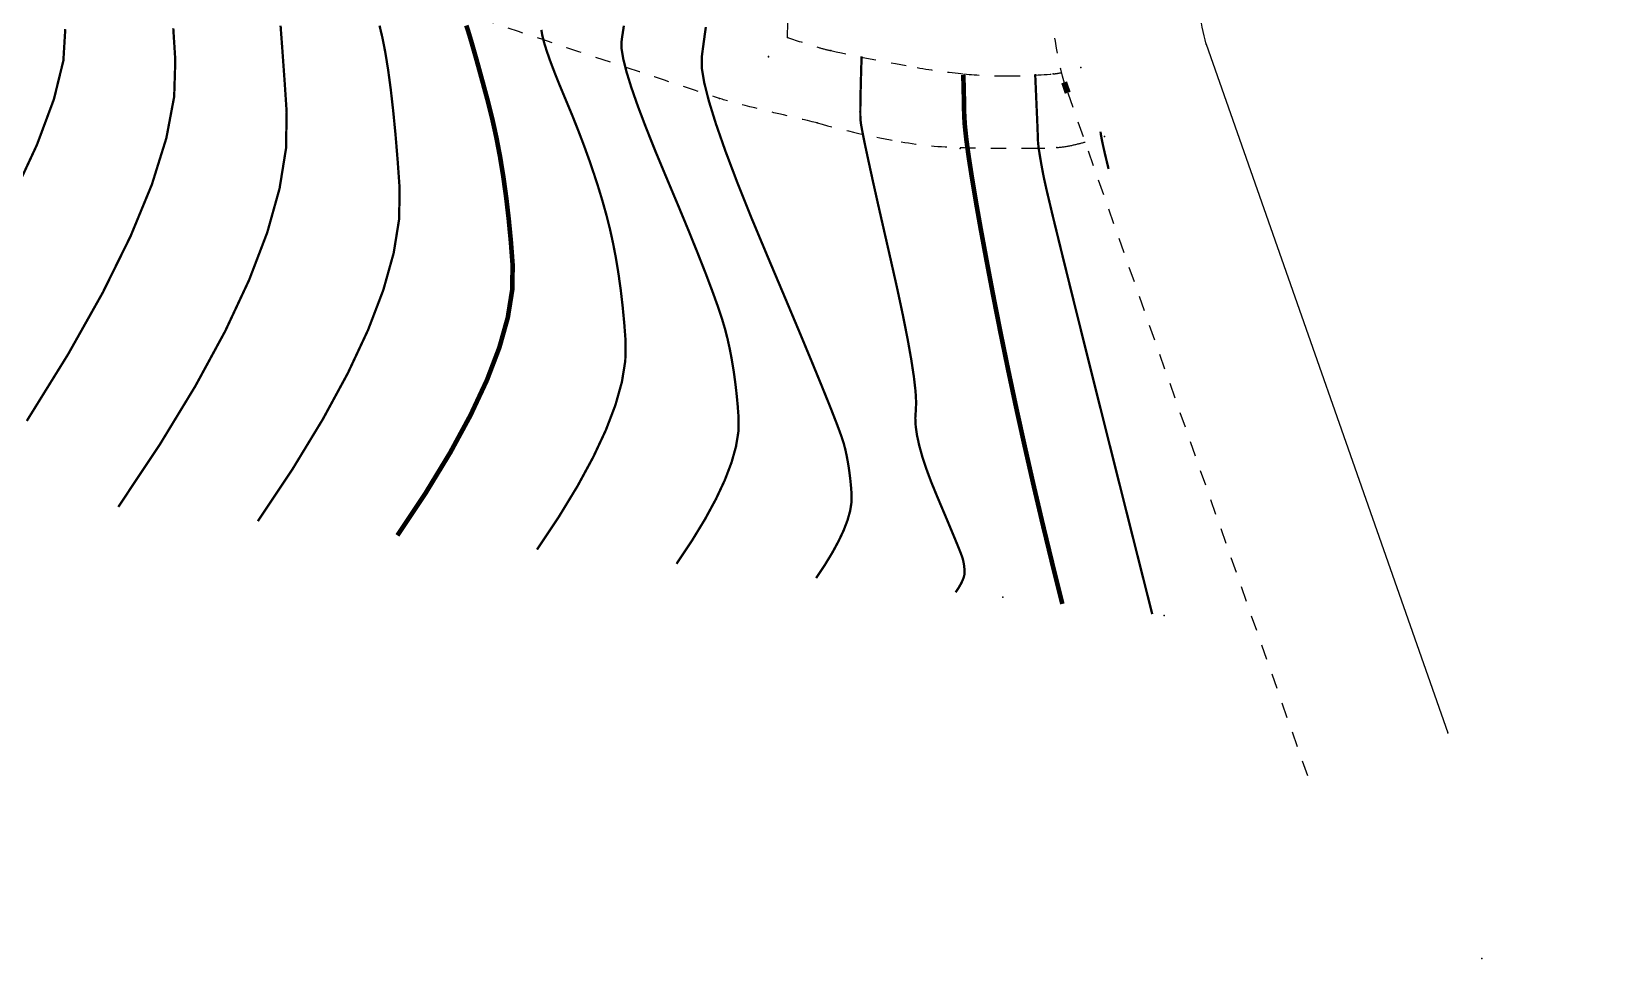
# Model space of a CAD drawing. Extents: x 940 to 1495, y 832 to 1212.
# Drawn here: x 1286.1 to 1337.3, y 835 to 865.1 of the extents above; entities that cross this region are included whole.
import ezdxf

# ---------------------------------------------------------------- set-up
doc = ezdxf.new("R2010")
doc.units = 0
doc.header["$LTSCALE"] = 0.5
doc.header["$PDSIZE"] = 0.2
doc.linetypes.add('X6', pattern=[2, 1, -1])
for name, color, linetype in [('DGX', 2, 'CONTINUOUS'), ('DLSS', 4, 'CONTINUOUS'), ('SXSS', 5, 'CONTINUOUS'), ('ZDH', 1, 'CONTINUOUS')]:
    doc.layers.add(name, color=color, linetype=linetype)

msp = doc.modelspace()

# ---------------------------------------------------------------- linework, layer by layer
at = {"layer": 'DGX', "linetype": 'Continuous', "const_width": 0.075, "flags": 128}
for points in [[(1285.429, 859.736), (1286.225, 861.446), (1286.776, 862.926), (1287.083, 864.178), (1287.145, 865.201)], [(1285.429, 859.736), (1286.225, 861.446), (1286.776, 862.926), (1287.083, 864.178), (1287.145, 865.201)], [(1285.429, 859.736), (1286.225, 861.446), (1286.776, 862.926), (1287.083, 864.178), (1287.145, 865.201)], [(1285.429, 859.736), (1286.225, 861.446), (1286.776, 862.926), (1287.083, 864.178), (1287.145, 865.201)], [(1285.429, 859.736), (1286.225, 861.446), (1286.776, 862.926), (1287.083, 864.178), (1287.145, 865.201)], [(1285.429, 859.736), (1286.225, 861.446), (1286.776, 862.926), (1287.083, 864.178), (1287.145, 865.201)], [(1285.894, 852.476), (1287.236, 854.641), (1288.361, 856.642), (1289.267, 858.479), (1289.957, 860.152), (1290.428, 861.662), (1290.682, 863.007), (1290.719, 864.189), (1290.653, 865.225)], [(1285.894, 852.476), (1287.236, 854.641), (1288.361, 856.642), (1289.267, 858.479), (1289.957, 860.152), (1290.428, 861.662), (1290.682, 863.007), (1290.719, 864.189), (1290.653, 865.225)], [(1285.894, 852.476), (1287.236, 854.641), (1288.361, 856.642), (1289.267, 858.479), (1289.957, 860.152), (1290.428, 861.662), (1290.682, 863.007), (1290.719, 864.189), (1290.653, 865.225)], [(1285.894, 852.476), (1287.236, 854.641), (1288.361, 856.642), (1289.267, 858.479), (1289.957, 860.152), (1290.428, 861.662), (1290.682, 863.007), (1290.719, 864.189), (1290.653, 865.225)], [(1285.894, 852.476), (1287.236, 854.641), (1288.361, 856.642), (1289.267, 858.479), (1289.957, 860.152), (1290.428, 861.662), (1290.682, 863.007), (1290.719, 864.189), (1290.653, 865.225)], [(1285.894, 852.476), (1287.236, 854.641), (1288.361, 856.642), (1289.267, 858.479), (1289.957, 860.152), (1290.428, 861.662), (1290.682, 863.007), (1290.719, 864.189), (1290.653, 865.225)], [(1288.868, 849.685), (1290.214, 851.707), (1291.371, 853.61), (1292.339, 855.392), (1293.117, 857.055), (1293.706, 858.598), (1294.105, 860.022), (1294.315, 861.325), (1294.336, 862.509), (1294.265, 863.57), (1294.198, 864.506), (1294.138, 865.315)], [(1288.868, 849.685), (1290.214, 851.707), (1291.371, 853.61), (1292.339, 855.392), (1293.117, 857.055), (1293.706, 858.598), (1294.105, 860.022), (1294.315, 861.325), (1294.336, 862.509), (1294.265, 863.57), (1294.198, 864.506), (1294.138, 865.315)], [(1288.868, 849.685), (1290.214, 851.707), (1291.371, 853.61), (1292.339, 855.392), (1293.117, 857.055), (1293.706, 858.598), (1294.105, 860.022), (1294.315, 861.325), (1294.336, 862.509), (1294.265, 863.57), (1294.198, 864.506), (1294.138, 865.315)], [(1288.868, 849.685), (1290.214, 851.707), (1291.371, 853.61), (1292.339, 855.392), (1293.117, 857.055), (1293.706, 858.598), (1294.105, 860.022), (1294.315, 861.325), (1294.336, 862.509), (1294.265, 863.57), (1294.198, 864.506), (1294.138, 865.315)], [(1288.868, 849.685), (1290.214, 851.707), (1291.371, 853.61), (1292.339, 855.392), (1293.117, 857.055), (1293.706, 858.598), (1294.105, 860.022), (1294.315, 861.325), (1294.336, 862.509), (1294.265, 863.57), (1294.198, 864.506), (1294.138, 865.315)], [(1288.868, 849.685), (1290.214, 851.707), (1291.371, 853.61), (1292.339, 855.392), (1293.117, 857.055), (1293.706, 858.598), (1294.105, 860.022), (1294.315, 861.325), (1294.336, 862.509), (1294.265, 863.57), (1294.198, 864.506), (1294.138, 865.315)], [(1293.401, 849.222), (1294.535, 850.925), (1295.509, 852.528), (1296.324, 854.029), (1296.98, 855.43), (1297.476, 856.729), (1297.812, 857.928), (1297.989, 859.026), (1298.006, 860.023), (1297.941, 860.934), (1297.872, 861.774), (1297.797, 862.542), (1297.718, 863.239), (1297.634, 863.865), (1297.545, 864.42), (1297.451, 864.903), (1297.353, 865.315)], [(1293.401, 849.222), (1294.535, 850.925), (1295.509, 852.528), (1296.324, 854.029), (1296.98, 855.43), (1297.476, 856.729), (1297.812, 857.928), (1297.989, 859.026), (1298.006, 860.023), (1297.941, 860.934), (1297.872, 861.774), (1297.797, 862.542), (1297.718, 863.239), (1297.634, 863.865), (1297.545, 864.42), (1297.451, 864.903), (1297.353, 865.315)], [(1293.401, 849.222), (1294.535, 850.925), (1295.509, 852.528), (1296.324, 854.029), (1296.98, 855.43), (1297.476, 856.729), (1297.812, 857.928), (1297.989, 859.026), (1298.006, 860.023), (1297.941, 860.934), (1297.872, 861.774), (1297.797, 862.542), (1297.718, 863.239), (1297.634, 863.865), (1297.545, 864.42), (1297.451, 864.903), (1297.353, 865.315)], [(1293.401, 849.222), (1294.535, 850.925), (1295.509, 852.528), (1296.324, 854.029), (1296.98, 855.43), (1297.476, 856.729), (1297.812, 857.928), (1297.989, 859.026), (1298.006, 860.023), (1297.941, 860.934), (1297.872, 861.774), (1297.797, 862.542), (1297.718, 863.239), (1297.634, 863.865), (1297.545, 864.42), (1297.451, 864.903), (1297.353, 865.315)], [(1293.401, 849.222), (1294.535, 850.925), (1295.509, 852.528), (1296.324, 854.029), (1296.98, 855.43), (1297.476, 856.729), (1297.812, 857.928), (1297.989, 859.026), (1298.006, 860.023), (1297.941, 860.934), (1297.872, 861.774), (1297.797, 862.542), (1297.718, 863.239), (1297.634, 863.865), (1297.545, 864.42), (1297.451, 864.903), (1297.353, 865.315)], [(1293.401, 849.222), (1294.535, 850.925), (1295.509, 852.528), (1296.324, 854.029), (1296.98, 855.43), (1297.476, 856.729), (1297.812, 857.928), (1297.989, 859.026), (1298.006, 860.023), (1297.941, 860.934), (1297.872, 861.774), (1297.797, 862.542), (1297.718, 863.239), (1297.634, 863.865), (1297.545, 864.42), (1297.451, 864.903), (1297.353, 865.315)], [(1302.468, 848.297), (1303.177, 849.362), (1303.786, 850.364), (1304.295, 851.303), (1304.705, 852.179), (1305.015, 852.991), (1305.225, 853.741), (1305.336, 854.427), (1305.347, 855.051), (1305.303, 855.633), (1305.25, 856.195), (1305.187, 856.737), (1305.114, 857.259), (1305.032, 857.761), (1304.939, 858.244), (1304.838, 858.706), (1304.726, 859.149), (1304.604, 859.586), (1304.47, 860.032), (1304.323, 860.486), (1304.165, 860.949), (1303.994, 861.421), (1303.811, 861.901), (1303.616, 862.391), (1303.409, 862.888), (1303.21, 863.365), (1303.039, 863.792), (1302.896, 864.169), (1302.782, 864.496), (1302.696, 864.773), (1302.639, 865), (1302.61, 865.177)], [(1302.468, 848.297), (1303.177, 849.362), (1303.786, 850.364), (1304.295, 851.303), (1304.705, 852.179), (1305.015, 852.991), (1305.225, 853.741), (1305.336, 854.427), (1305.347, 855.051), (1305.303, 855.633), (1305.25, 856.195), (1305.187, 856.737), (1305.114, 857.259), (1305.032, 857.761), (1304.939, 858.244), (1304.838, 858.706), (1304.726, 859.149), (1304.604, 859.586), (1304.47, 860.032), (1304.323, 860.486), (1304.165, 860.949), (1303.994, 861.421), (1303.811, 861.901), (1303.616, 862.391), (1303.409, 862.888), (1303.21, 863.365), (1303.039, 863.792), (1302.896, 864.169), (1302.782, 864.496), (1302.696, 864.773), (1302.639, 865), (1302.61, 865.177)], [(1302.468, 848.297), (1303.177, 849.362), (1303.786, 850.364), (1304.295, 851.303), (1304.705, 852.179), (1305.015, 852.991), (1305.225, 853.741), (1305.336, 854.427), (1305.347, 855.051), (1305.303, 855.633), (1305.25, 856.195), (1305.187, 856.737), (1305.114, 857.259), (1305.032, 857.761), (1304.939, 858.244), (1304.838, 858.706), (1304.726, 859.149), (1304.604, 859.586), (1304.47, 860.032), (1304.323, 860.486), (1304.165, 860.949), (1303.994, 861.421), (1303.811, 861.901), (1303.616, 862.391), (1303.409, 862.888), (1303.21, 863.365), (1303.039, 863.792), (1302.896, 864.169), (1302.782, 864.496), (1302.696, 864.773), (1302.639, 865), (1302.61, 865.177)], [(1302.468, 848.297), (1303.177, 849.362), (1303.786, 850.364), (1304.295, 851.303), (1304.705, 852.179), (1305.015, 852.991), (1305.225, 853.741), (1305.336, 854.427), (1305.347, 855.051), (1305.303, 855.633), (1305.25, 856.195), (1305.187, 856.737), (1305.114, 857.259), (1305.032, 857.761), (1304.939, 858.244), (1304.838, 858.706), (1304.726, 859.149), (1304.604, 859.586), (1304.47, 860.032), (1304.323, 860.486), (1304.165, 860.949), (1303.994, 861.421), (1303.811, 861.901), (1303.616, 862.391), (1303.409, 862.888), (1303.21, 863.365), (1303.039, 863.792), (1302.896, 864.169), (1302.782, 864.496), (1302.696, 864.773), (1302.639, 865), (1302.61, 865.177)], [(1302.468, 848.297), (1303.177, 849.362), (1303.786, 850.364), (1304.295, 851.303), (1304.705, 852.179), (1305.015, 852.991), (1305.225, 853.741), (1305.336, 854.427), (1305.347, 855.051), (1305.303, 855.633), (1305.25, 856.195), (1305.187, 856.737), (1305.114, 857.259), (1305.032, 857.761), (1304.939, 858.244), (1304.838, 858.706), (1304.726, 859.149), (1304.604, 859.586), (1304.47, 860.032), (1304.323, 860.486), (1304.165, 860.949), (1303.994, 861.421), (1303.811, 861.901), (1303.616, 862.391), (1303.409, 862.888), (1303.21, 863.365), (1303.039, 863.792), (1302.896, 864.169), (1302.782, 864.496), (1302.696, 864.773), (1302.639, 865), (1302.61, 865.177)], [(1302.468, 848.297), (1303.177, 849.362), (1303.786, 850.364), (1304.295, 851.303), (1304.705, 852.179), (1305.015, 852.991), (1305.225, 853.741), (1305.336, 854.427), (1305.347, 855.051), (1305.303, 855.633), (1305.25, 856.195), (1305.187, 856.737), (1305.114, 857.259), (1305.032, 857.761), (1304.939, 858.244), (1304.838, 858.706), (1304.726, 859.149), (1304.604, 859.586), (1304.47, 860.032), (1304.323, 860.486), (1304.165, 860.949), (1303.994, 861.421), (1303.811, 861.901), (1303.616, 862.391), (1303.409, 862.888), (1303.21, 863.365), (1303.039, 863.792), (1302.896, 864.169), (1302.782, 864.496), (1302.696, 864.773), (1302.639, 865), (1302.61, 865.177)], [(1307.001, 847.835), (1307.497, 848.581), (1307.924, 849.282), (1308.281, 849.94), (1308.568, 850.553), (1308.785, 851.122), (1308.932, 851.647), (1309.01, 852.128), (1309.017, 852.564), (1308.987, 852.972), (1308.949, 853.366), (1308.905, 853.745), (1308.854, 854.111), (1308.796, 854.463), (1308.732, 854.801), (1308.661, 855.125), (1308.583, 855.435), (1308.482, 855.777), (1308.342, 856.196), (1308.163, 856.693), (1307.946, 857.268), (1307.689, 857.921), (1307.394, 858.652), (1307.059, 859.46), (1306.686, 860.346), (1306.319, 861.224), (1306.005, 862.011), (1305.742, 862.705), (1305.532, 863.307), (1305.374, 863.817), (1305.269, 864.235), (1305.215, 864.56), (1305.213, 864.794), (1305.238, 864.976), (1305.264, 865.149), (1305.29, 865.313)], [(1307.001, 847.835), (1307.497, 848.581), (1307.924, 849.282), (1308.281, 849.94), (1308.568, 850.553), (1308.785, 851.122), (1308.932, 851.647), (1309.01, 852.128), (1309.017, 852.564), (1308.987, 852.972), (1308.949, 853.366), (1308.905, 853.745), (1308.854, 854.111), (1308.796, 854.463), (1308.732, 854.801), (1308.661, 855.125), (1308.583, 855.435), (1308.482, 855.777), (1308.342, 856.196), (1308.163, 856.693), (1307.946, 857.268), (1307.689, 857.921), (1307.394, 858.652), (1307.059, 859.46), (1306.686, 860.346), (1306.319, 861.224), (1306.005, 862.011), (1305.742, 862.705), (1305.532, 863.307), (1305.374, 863.817), (1305.269, 864.235), (1305.215, 864.56), (1305.213, 864.794), (1305.238, 864.976), (1305.264, 865.149), (1305.29, 865.313)], [(1307.001, 847.835), (1307.497, 848.581), (1307.924, 849.282), (1308.281, 849.94), (1308.568, 850.553), (1308.785, 851.122), (1308.932, 851.647), (1309.01, 852.128), (1309.017, 852.564), (1308.987, 852.972), (1308.949, 853.366), (1308.905, 853.745), (1308.854, 854.111), (1308.796, 854.463), (1308.732, 854.801), (1308.661, 855.125), (1308.583, 855.435), (1308.482, 855.777), (1308.342, 856.196), (1308.163, 856.693), (1307.946, 857.268), (1307.689, 857.921), (1307.394, 858.652), (1307.059, 859.46), (1306.686, 860.346), (1306.319, 861.224), (1306.005, 862.011), (1305.742, 862.705), (1305.532, 863.307), (1305.374, 863.817), (1305.269, 864.235), (1305.215, 864.56), (1305.213, 864.794), (1305.238, 864.976), (1305.264, 865.149), (1305.29, 865.313)], [(1307.001, 847.835), (1307.497, 848.581), (1307.924, 849.282), (1308.281, 849.94), (1308.568, 850.553), (1308.785, 851.122), (1308.932, 851.647), (1309.01, 852.128), (1309.017, 852.564), (1308.987, 852.972), (1308.949, 853.366), (1308.905, 853.745), (1308.854, 854.111), (1308.796, 854.463), (1308.732, 854.801), (1308.661, 855.125), (1308.583, 855.435), (1308.482, 855.777), (1308.342, 856.196), (1308.163, 856.693), (1307.946, 857.268), (1307.689, 857.921), (1307.394, 858.652), (1307.059, 859.46), (1306.686, 860.346), (1306.319, 861.224), (1306.005, 862.011), (1305.742, 862.705), (1305.532, 863.307), (1305.374, 863.817), (1305.269, 864.235), (1305.215, 864.56), (1305.213, 864.794), (1305.238, 864.976), (1305.264, 865.149), (1305.29, 865.313)], [(1307.001, 847.835), (1307.497, 848.581), (1307.924, 849.282), (1308.281, 849.94), (1308.568, 850.553), (1308.785, 851.122), (1308.932, 851.647), (1309.01, 852.128), (1309.017, 852.564), (1308.987, 852.972), (1308.949, 853.366), (1308.905, 853.745), (1308.854, 854.111), (1308.796, 854.463), (1308.732, 854.801), (1308.661, 855.125), (1308.583, 855.435), (1308.482, 855.777), (1308.342, 856.196), (1308.163, 856.693), (1307.946, 857.268), (1307.689, 857.921), (1307.394, 858.652), (1307.059, 859.46), (1306.686, 860.346), (1306.319, 861.224), (1306.005, 862.011), (1305.742, 862.705), (1305.532, 863.307), (1305.374, 863.817), (1305.269, 864.235), (1305.215, 864.56), (1305.213, 864.794), (1305.238, 864.976), (1305.264, 865.149), (1305.29, 865.313)], [(1307.001, 847.835), (1307.497, 848.581), (1307.924, 849.282), (1308.281, 849.94), (1308.568, 850.553), (1308.785, 851.122), (1308.932, 851.647), (1309.01, 852.128), (1309.017, 852.564), (1308.987, 852.972), (1308.949, 853.366), (1308.905, 853.745), (1308.854, 854.111), (1308.796, 854.463), (1308.732, 854.801), (1308.661, 855.125), (1308.583, 855.435), (1308.482, 855.777), (1308.342, 856.196), (1308.163, 856.693), (1307.946, 857.268), (1307.689, 857.921), (1307.394, 858.652), (1307.059, 859.46), (1306.686, 860.346), (1306.319, 861.224), (1306.005, 862.011), (1305.742, 862.705), (1305.532, 863.307), (1305.374, 863.817), (1305.269, 864.235), (1305.215, 864.56), (1305.213, 864.794), (1305.238, 864.976), (1305.264, 865.149), (1305.29, 865.313)], [(1307.953, 865.269), (1307.933, 865.133), (1307.91, 864.966), (1307.883, 864.769), (1307.852, 864.541), (1307.818, 864.284), (1307.82, 863.944), (1307.898, 863.469), (1308.052, 862.861), (1308.282, 862.118), (1308.589, 861.24), (1308.971, 860.229), (1309.429, 859.083), (1309.964, 857.803), (1310.503, 856.529), (1310.977, 855.402), (1311.385, 854.421), (1311.727, 853.588), (1312.004, 852.901), (1312.215, 852.36), (1312.36, 851.967), (1312.439, 851.72), (1312.484, 851.543), (1312.524, 851.358), (1312.561, 851.164), (1312.594, 850.963), (1312.623, 850.754), (1312.649, 850.536), (1312.67, 850.311), (1312.688, 850.078), (1312.683, 849.828), (1312.639, 849.553), (1312.555, 849.253), (1312.431, 848.927), (1312.266, 848.577), (1312.062, 848.2), (1311.818, 847.799), (1311.534, 847.372)], [(1307.953, 865.269), (1307.933, 865.133), (1307.91, 864.966), (1307.883, 864.769), (1307.852, 864.541), (1307.818, 864.284), (1307.82, 863.944), (1307.898, 863.469), (1308.052, 862.861), (1308.282, 862.118), (1308.589, 861.24), (1308.971, 860.229), (1309.429, 859.083), (1309.964, 857.803), (1310.503, 856.529), (1310.977, 855.402), (1311.385, 854.421), (1311.727, 853.588), (1312.004, 852.901), (1312.215, 852.36), (1312.36, 851.967), (1312.439, 851.72), (1312.484, 851.543), (1312.524, 851.358), (1312.561, 851.164), (1312.594, 850.963), (1312.623, 850.754), (1312.649, 850.536), (1312.67, 850.311), (1312.688, 850.078), (1312.683, 849.828), (1312.639, 849.553), (1312.555, 849.253), (1312.431, 848.927), (1312.266, 848.577), (1312.062, 848.2), (1311.818, 847.799), (1311.534, 847.372)], [(1307.953, 865.269), (1307.933, 865.133), (1307.91, 864.966), (1307.883, 864.769), (1307.852, 864.541), (1307.818, 864.284), (1307.82, 863.944), (1307.898, 863.469), (1308.052, 862.861), (1308.282, 862.118), (1308.589, 861.24), (1308.971, 860.229), (1309.429, 859.083), (1309.964, 857.803), (1310.503, 856.529), (1310.977, 855.402), (1311.385, 854.421), (1311.727, 853.588), (1312.004, 852.901), (1312.215, 852.36), (1312.36, 851.967), (1312.439, 851.72), (1312.484, 851.543), (1312.524, 851.358), (1312.561, 851.164), (1312.594, 850.963), (1312.623, 850.754), (1312.649, 850.536), (1312.67, 850.311), (1312.688, 850.078), (1312.683, 849.828), (1312.639, 849.553), (1312.555, 849.253), (1312.431, 848.927), (1312.266, 848.577), (1312.062, 848.2), (1311.818, 847.799), (1311.534, 847.372)], [(1307.953, 865.269), (1307.933, 865.133), (1307.91, 864.966), (1307.883, 864.769), (1307.852, 864.541), (1307.818, 864.284), (1307.82, 863.944), (1307.898, 863.469), (1308.052, 862.861), (1308.282, 862.118), (1308.589, 861.24), (1308.971, 860.229), (1309.429, 859.083), (1309.964, 857.803), (1310.503, 856.529), (1310.977, 855.402), (1311.385, 854.421), (1311.727, 853.588), (1312.004, 852.901), (1312.215, 852.36), (1312.36, 851.967), (1312.439, 851.72), (1312.484, 851.543), (1312.524, 851.358), (1312.561, 851.164), (1312.594, 850.963), (1312.623, 850.754), (1312.649, 850.536), (1312.67, 850.311), (1312.688, 850.078), (1312.683, 849.828), (1312.639, 849.553), (1312.555, 849.253), (1312.431, 848.927), (1312.266, 848.577), (1312.062, 848.2), (1311.818, 847.799), (1311.534, 847.372)], [(1307.953, 865.269), (1307.933, 865.133), (1307.91, 864.966), (1307.883, 864.769), (1307.852, 864.541), (1307.818, 864.284), (1307.82, 863.944), (1307.898, 863.469), (1308.052, 862.861), (1308.282, 862.118), (1308.589, 861.24), (1308.971, 860.229), (1309.429, 859.083), (1309.964, 857.803), (1310.503, 856.529), (1310.977, 855.402), (1311.385, 854.421), (1311.727, 853.588), (1312.004, 852.901), (1312.215, 852.36), (1312.36, 851.967), (1312.439, 851.72), (1312.484, 851.543), (1312.524, 851.358), (1312.561, 851.164), (1312.594, 850.963), (1312.623, 850.754), (1312.649, 850.536), (1312.67, 850.311), (1312.688, 850.078), (1312.683, 849.828), (1312.639, 849.553), (1312.555, 849.253), (1312.431, 848.927), (1312.266, 848.577), (1312.062, 848.2), (1311.818, 847.799), (1311.534, 847.372)], [(1307.953, 865.269), (1307.933, 865.133), (1307.91, 864.966), (1307.883, 864.769), (1307.852, 864.541), (1307.818, 864.284), (1307.82, 863.944), (1307.898, 863.469), (1308.052, 862.861), (1308.282, 862.118), (1308.589, 861.24), (1308.971, 860.229), (1309.429, 859.083), (1309.964, 857.803), (1310.503, 856.529), (1310.977, 855.402), (1311.385, 854.421), (1311.727, 853.588), (1312.004, 852.901), (1312.215, 852.36), (1312.36, 851.967), (1312.439, 851.72), (1312.484, 851.543), (1312.524, 851.358), (1312.561, 851.164), (1312.594, 850.963), (1312.623, 850.754), (1312.649, 850.536), (1312.67, 850.311), (1312.688, 850.078), (1312.683, 849.828), (1312.639, 849.553), (1312.555, 849.253), (1312.431, 848.927), (1312.266, 848.577), (1312.062, 848.2), (1311.818, 847.799), (1311.534, 847.372)], [(1313.012, 864.319), (1312.999, 863.913), (1312.989, 863.549), (1312.981, 863.227), (1312.975, 862.948), (1312.971, 862.712), (1312.97, 862.517), (1312.971, 862.365), (1312.975, 862.256), (1312.994, 862.108), (1313.042, 861.843), (1313.119, 861.461), (1313.226, 860.961), (1313.361, 860.343), (1313.525, 859.608), (1313.719, 858.755), (1313.941, 857.784), (1314.162, 856.805), (1314.349, 855.929), (1314.503, 855.153), (1314.623, 854.48), (1314.71, 853.908), (1314.764, 853.437), (1314.784, 853.069), (1314.771, 852.802), (1314.756, 852.57), (1314.769, 852.306), (1314.811, 852.011), (1314.882, 851.684), (1314.981, 851.325), (1315.109, 850.935), (1315.265, 850.513), (1315.451, 850.059), (1315.638, 849.616), (1315.803, 849.226), (1315.943, 848.89), (1316.061, 848.606), (1316.155, 848.376), (1316.225, 848.2), (1316.272, 848.076), (1316.295, 848.006), (1316.307, 847.961), (1316.317, 847.914), (1316.326, 847.866), (1316.335, 847.815), (1316.342, 847.762), (1316.348, 847.707), (1316.354, 847.651), (1316.358, 847.592), (1316.357, 847.529), (1316.346, 847.46), (1316.325, 847.384), (1316.293, 847.302), (1316.252, 847.213), (1316.2, 847.119), (1316.139, 847.017), (1316.067, 846.91)], [(1313.012, 864.319), (1312.999, 863.913), (1312.989, 863.549), (1312.981, 863.227), (1312.975, 862.948), (1312.971, 862.712), (1312.97, 862.517), (1312.971, 862.365), (1312.975, 862.256), (1312.994, 862.108), (1313.042, 861.843), (1313.119, 861.461), (1313.226, 860.961), (1313.361, 860.343), (1313.525, 859.608), (1313.719, 858.755), (1313.941, 857.784), (1314.162, 856.805), (1314.349, 855.929), (1314.503, 855.153), (1314.623, 854.48), (1314.71, 853.908), (1314.764, 853.437), (1314.784, 853.069), (1314.771, 852.802), (1314.756, 852.57), (1314.769, 852.306), (1314.811, 852.011), (1314.882, 851.684), (1314.981, 851.325), (1315.109, 850.935), (1315.265, 850.513), (1315.451, 850.059), (1315.638, 849.616), (1315.803, 849.226), (1315.943, 848.89), (1316.061, 848.606), (1316.155, 848.376), (1316.225, 848.2), (1316.272, 848.076), (1316.295, 848.006), (1316.307, 847.961), (1316.317, 847.914), (1316.326, 847.866), (1316.335, 847.815), (1316.342, 847.762), (1316.348, 847.707), (1316.354, 847.651), (1316.358, 847.592), (1316.357, 847.529), (1316.346, 847.46), (1316.325, 847.384), (1316.293, 847.302), (1316.252, 847.213), (1316.2, 847.119), (1316.139, 847.017), (1316.067, 846.91)], [(1313.012, 864.319), (1312.999, 863.913), (1312.989, 863.549), (1312.981, 863.227), (1312.975, 862.948), (1312.971, 862.712), (1312.97, 862.517), (1312.971, 862.365), (1312.975, 862.256), (1312.994, 862.108), (1313.042, 861.843), (1313.119, 861.461), (1313.226, 860.961), (1313.361, 860.343), (1313.525, 859.608), (1313.719, 858.755), (1313.941, 857.784), (1314.162, 856.805), (1314.349, 855.929), (1314.503, 855.153), (1314.623, 854.48), (1314.71, 853.908), (1314.764, 853.437), (1314.784, 853.069), (1314.771, 852.802), (1314.756, 852.57), (1314.769, 852.306), (1314.811, 852.011), (1314.882, 851.684), (1314.981, 851.325), (1315.109, 850.935), (1315.265, 850.513), (1315.451, 850.059), (1315.638, 849.616), (1315.803, 849.226), (1315.943, 848.89), (1316.061, 848.606), (1316.155, 848.376), (1316.225, 848.2), (1316.272, 848.076), (1316.295, 848.006), (1316.307, 847.961), (1316.317, 847.914), (1316.326, 847.866), (1316.335, 847.815), (1316.342, 847.762), (1316.348, 847.707), (1316.354, 847.651), (1316.358, 847.592), (1316.357, 847.529), (1316.346, 847.46), (1316.325, 847.384), (1316.293, 847.302), (1316.252, 847.213), (1316.2, 847.119), (1316.139, 847.017), (1316.067, 846.91)], [(1313.012, 864.319), (1312.999, 863.913), (1312.989, 863.549), (1312.981, 863.227), (1312.975, 862.948), (1312.971, 862.712), (1312.97, 862.517), (1312.971, 862.365), (1312.975, 862.256), (1312.994, 862.108), (1313.042, 861.843), (1313.119, 861.461), (1313.226, 860.961), (1313.361, 860.343), (1313.525, 859.608), (1313.719, 858.755), (1313.941, 857.784), (1314.162, 856.805), (1314.349, 855.929), (1314.503, 855.153), (1314.623, 854.48), (1314.71, 853.908), (1314.764, 853.437), (1314.784, 853.069), (1314.771, 852.802), (1314.756, 852.57), (1314.769, 852.306), (1314.811, 852.011), (1314.882, 851.684), (1314.981, 851.325), (1315.109, 850.935), (1315.265, 850.513), (1315.451, 850.059), (1315.638, 849.616), (1315.803, 849.226), (1315.943, 848.89), (1316.061, 848.606), (1316.155, 848.376), (1316.225, 848.2), (1316.272, 848.076), (1316.295, 848.006), (1316.307, 847.961), (1316.317, 847.914), (1316.326, 847.866), (1316.335, 847.815), (1316.342, 847.762), (1316.348, 847.707), (1316.354, 847.651), (1316.358, 847.592), (1316.357, 847.529), (1316.346, 847.46), (1316.325, 847.384), (1316.293, 847.302), (1316.252, 847.213), (1316.2, 847.119), (1316.139, 847.017), (1316.067, 846.91)], [(1313.012, 864.319), (1312.999, 863.913), (1312.989, 863.549), (1312.981, 863.227), (1312.975, 862.948), (1312.971, 862.712), (1312.97, 862.517), (1312.971, 862.365), (1312.975, 862.256), (1312.994, 862.108), (1313.042, 861.843), (1313.119, 861.461), (1313.226, 860.961), (1313.361, 860.343), (1313.525, 859.608), (1313.719, 858.755), (1313.941, 857.784), (1314.162, 856.805), (1314.349, 855.929), (1314.503, 855.153), (1314.623, 854.48), (1314.71, 853.908), (1314.764, 853.437), (1314.784, 853.069), (1314.771, 852.802), (1314.756, 852.57), (1314.769, 852.306), (1314.811, 852.011), (1314.882, 851.684), (1314.981, 851.325), (1315.109, 850.935), (1315.265, 850.513), (1315.451, 850.059), (1315.638, 849.616), (1315.803, 849.226), (1315.943, 848.89), (1316.061, 848.606), (1316.155, 848.376), (1316.225, 848.2), (1316.272, 848.076), (1316.295, 848.006), (1316.307, 847.961), (1316.317, 847.914), (1316.326, 847.866), (1316.335, 847.815), (1316.342, 847.762), (1316.348, 847.707), (1316.354, 847.651), (1316.358, 847.592), (1316.357, 847.529), (1316.346, 847.46), (1316.325, 847.384), (1316.293, 847.302), (1316.252, 847.213), (1316.2, 847.119), (1316.139, 847.017), (1316.067, 846.91)], [(1313.012, 864.319), (1312.999, 863.913), (1312.989, 863.549), (1312.981, 863.227), (1312.975, 862.948), (1312.971, 862.712), (1312.97, 862.517), (1312.971, 862.365), (1312.975, 862.256), (1312.994, 862.108), (1313.042, 861.843), (1313.119, 861.461), (1313.226, 860.961), (1313.361, 860.343), (1313.525, 859.608), (1313.719, 858.755), (1313.941, 857.784), (1314.162, 856.805), (1314.349, 855.929), (1314.503, 855.153), (1314.623, 854.48), (1314.71, 853.908), (1314.764, 853.437), (1314.784, 853.069), (1314.771, 852.802), (1314.756, 852.57), (1314.769, 852.306), (1314.811, 852.011), (1314.882, 851.684), (1314.981, 851.325), (1315.109, 850.935), (1315.265, 850.513), (1315.451, 850.059), (1315.638, 849.616), (1315.803, 849.226), (1315.943, 848.89), (1316.061, 848.606), (1316.155, 848.376), (1316.225, 848.2), (1316.272, 848.076), (1316.295, 848.006), (1316.307, 847.961), (1316.317, 847.914), (1316.326, 847.866), (1316.335, 847.815), (1316.342, 847.762), (1316.348, 847.707), (1316.354, 847.651), (1316.358, 847.592), (1316.357, 847.529), (1316.346, 847.46), (1316.325, 847.384), (1316.293, 847.302), (1316.252, 847.213), (1316.2, 847.119), (1316.139, 847.017), (1316.067, 846.91)], [(1318.65, 863.739), (1318.67, 863.289), (1318.687, 862.891), (1318.702, 862.545), (1318.715, 862.251), (1318.725, 862.009), (1318.732, 861.818), (1318.737, 861.68), (1318.739, 861.593), (1318.743, 861.521), (1318.753, 861.427), (1318.768, 861.31), (1318.789, 861.17), (1318.816, 861.008), (1318.848, 860.823), (1318.886, 860.616), (1318.93, 860.386), (1319.026, 859.954), (1319.22, 859.138), (1319.513, 857.94), (1319.904, 856.358), (1320.393, 854.393), (1320.982, 852.045), (1321.668, 849.315), (1322.453, 846.201)], [(1318.65, 863.739), (1318.67, 863.289), (1318.687, 862.891), (1318.702, 862.545), (1318.715, 862.251), (1318.725, 862.009), (1318.732, 861.818), (1318.737, 861.68), (1318.739, 861.593), (1318.743, 861.521), (1318.753, 861.427), (1318.768, 861.31), (1318.789, 861.17), (1318.816, 861.008), (1318.848, 860.823), (1318.886, 860.616), (1318.93, 860.386), (1319.026, 859.954), (1319.22, 859.138), (1319.513, 857.94), (1319.904, 856.358), (1320.393, 854.393), (1320.982, 852.045), (1321.668, 849.315), (1322.453, 846.201)], [(1318.65, 863.739), (1318.67, 863.289), (1318.687, 862.891), (1318.702, 862.545), (1318.715, 862.251), (1318.725, 862.009), (1318.732, 861.818), (1318.737, 861.68), (1318.739, 861.593), (1318.743, 861.521), (1318.753, 861.427), (1318.768, 861.31), (1318.789, 861.17), (1318.816, 861.008), (1318.848, 860.823), (1318.886, 860.616), (1318.93, 860.386), (1319.026, 859.954), (1319.22, 859.138), (1319.513, 857.94), (1319.904, 856.358), (1320.393, 854.393), (1320.982, 852.045), (1321.668, 849.315), (1322.453, 846.201)], [(1318.65, 863.739), (1318.67, 863.289), (1318.687, 862.891), (1318.702, 862.545), (1318.715, 862.251), (1318.725, 862.009), (1318.732, 861.818), (1318.737, 861.68), (1318.739, 861.593), (1318.743, 861.521), (1318.753, 861.427), (1318.768, 861.31), (1318.789, 861.17), (1318.816, 861.008), (1318.848, 860.823), (1318.886, 860.616), (1318.93, 860.386), (1319.026, 859.954), (1319.22, 859.138), (1319.513, 857.94), (1319.904, 856.358), (1320.393, 854.393), (1320.982, 852.045), (1321.668, 849.315), (1322.453, 846.201)], [(1318.65, 863.739), (1318.67, 863.289), (1318.687, 862.891), (1318.702, 862.545), (1318.715, 862.251), (1318.725, 862.009), (1318.732, 861.818), (1318.737, 861.68), (1318.739, 861.593), (1318.743, 861.521), (1318.753, 861.427), (1318.768, 861.31), (1318.789, 861.17), (1318.816, 861.008), (1318.848, 860.823), (1318.886, 860.616), (1318.93, 860.386), (1319.026, 859.954), (1319.22, 859.138), (1319.513, 857.94), (1319.904, 856.358), (1320.393, 854.393), (1320.982, 852.045), (1321.668, 849.315), (1322.453, 846.201)], [(1318.65, 863.739), (1318.67, 863.289), (1318.687, 862.891), (1318.702, 862.545), (1318.715, 862.251), (1318.725, 862.009), (1318.732, 861.818), (1318.737, 861.68), (1318.739, 861.593), (1318.743, 861.521), (1318.753, 861.427), (1318.768, 861.31), (1318.789, 861.17), (1318.816, 861.008), (1318.848, 860.823), (1318.886, 860.616), (1318.93, 860.386), (1319.026, 859.954), (1319.22, 859.138), (1319.513, 857.94), (1319.904, 856.358), (1320.393, 854.393), (1320.982, 852.045), (1321.668, 849.315), (1322.453, 846.201)], [(1321.034, 860.661), (1320.975, 860.904), (1320.923, 861.121), (1320.879, 861.312), (1320.843, 861.476), (1320.814, 861.615), (1320.793, 861.727), (1320.779, 861.812), (1320.774, 861.872)], [(1321.034, 860.661), (1320.975, 860.904), (1320.923, 861.121), (1320.879, 861.312), (1320.843, 861.476), (1320.814, 861.615), (1320.793, 861.727), (1320.779, 861.812), (1320.774, 861.872)], [(1321.034, 860.661), (1320.975, 860.904), (1320.923, 861.121), (1320.879, 861.312), (1320.843, 861.476), (1320.814, 861.615), (1320.793, 861.727), (1320.779, 861.812), (1320.774, 861.872)], [(1321.034, 860.661), (1320.975, 860.904), (1320.923, 861.121), (1320.879, 861.312), (1320.843, 861.476), (1320.814, 861.615), (1320.793, 861.727), (1320.779, 861.812), (1320.774, 861.872)], [(1321.034, 860.661), (1320.975, 860.904), (1320.923, 861.121), (1320.879, 861.312), (1320.843, 861.476), (1320.814, 861.615), (1320.793, 861.727), (1320.779, 861.812), (1320.774, 861.872)], [(1321.034, 860.661), (1320.975, 860.904), (1320.923, 861.121), (1320.879, 861.312), (1320.843, 861.476), (1320.814, 861.615), (1320.793, 861.727), (1320.779, 861.812), (1320.774, 861.872)]]:
    msp.add_lwpolyline(points, dxfattribs=at)
at = {"layer": 'DGX', "color": 3, "linetype": 'Continuous', "const_width": 0.15, "flags": 128}
for points in [[(1297.934, 848.76), (1298.856, 850.144), (1299.648, 851.446), (1300.31, 852.666), (1300.842, 853.804), (1301.245, 854.86), (1301.519, 855.834), (1301.662, 856.727), (1301.677, 857.537), (1301.62, 858.293), (1301.55, 859.024), (1301.468, 859.728), (1301.374, 860.407), (1301.267, 861.06), (1301.147, 861.687), (1301.015, 862.288), (1300.87, 862.864), (1300.726, 863.396), (1300.597, 863.868), (1300.483, 864.279), (1300.383, 864.63), (1300.298, 864.921), (1300.228, 865.151), (1300.172, 865.321)], [(1297.934, 848.76), (1298.856, 850.144), (1299.648, 851.446), (1300.31, 852.666), (1300.842, 853.804), (1301.245, 854.86), (1301.519, 855.834), (1301.662, 856.727), (1301.677, 857.537), (1301.62, 858.293), (1301.55, 859.024), (1301.468, 859.728), (1301.374, 860.407), (1301.267, 861.06), (1301.147, 861.687), (1301.015, 862.288), (1300.87, 862.864), (1300.726, 863.396), (1300.597, 863.868), (1300.483, 864.279), (1300.383, 864.63), (1300.298, 864.921), (1300.228, 865.151), (1300.172, 865.321)], [(1297.934, 848.76), (1298.856, 850.144), (1299.648, 851.446), (1300.31, 852.666), (1300.842, 853.804), (1301.245, 854.86), (1301.519, 855.834), (1301.662, 856.727), (1301.677, 857.537), (1301.62, 858.293), (1301.55, 859.024), (1301.468, 859.728), (1301.374, 860.407), (1301.267, 861.06), (1301.147, 861.687), (1301.015, 862.288), (1300.87, 862.864), (1300.726, 863.396), (1300.597, 863.868), (1300.483, 864.279), (1300.383, 864.63), (1300.298, 864.921), (1300.228, 865.151), (1300.172, 865.321)], [(1297.934, 848.76), (1298.856, 850.144), (1299.648, 851.446), (1300.31, 852.666), (1300.842, 853.804), (1301.245, 854.86), (1301.519, 855.834), (1301.662, 856.727), (1301.677, 857.537), (1301.62, 858.293), (1301.55, 859.024), (1301.468, 859.728), (1301.374, 860.407), (1301.267, 861.06), (1301.147, 861.687), (1301.015, 862.288), (1300.87, 862.864), (1300.726, 863.396), (1300.597, 863.868), (1300.483, 864.279), (1300.383, 864.63), (1300.298, 864.921), (1300.228, 865.151), (1300.172, 865.321)], [(1297.934, 848.76), (1298.856, 850.144), (1299.648, 851.446), (1300.31, 852.666), (1300.842, 853.804), (1301.245, 854.86), (1301.519, 855.834), (1301.662, 856.727), (1301.677, 857.537), (1301.62, 858.293), (1301.55, 859.024), (1301.468, 859.728), (1301.374, 860.407), (1301.267, 861.06), (1301.147, 861.687), (1301.015, 862.288), (1300.87, 862.864), (1300.726, 863.396), (1300.597, 863.868), (1300.483, 864.279), (1300.383, 864.63), (1300.298, 864.921), (1300.228, 865.151), (1300.172, 865.321)], [(1297.934, 848.76), (1298.856, 850.144), (1299.648, 851.446), (1300.31, 852.666), (1300.842, 853.804), (1301.245, 854.86), (1301.519, 855.834), (1301.662, 856.727), (1301.677, 857.537), (1301.62, 858.293), (1301.55, 859.024), (1301.468, 859.728), (1301.374, 860.407), (1301.267, 861.06), (1301.147, 861.687), (1301.015, 862.288), (1300.87, 862.864), (1300.726, 863.396), (1300.597, 863.868), (1300.483, 864.279), (1300.383, 864.63), (1300.298, 864.921), (1300.228, 865.151), (1300.172, 865.321)], [(1316.313, 863.711), (1316.313, 863.707), (1316.313, 863.699), (1316.313, 863.688), (1316.314, 863.675), (1316.315, 863.658), (1316.316, 863.638), (1316.317, 863.615), (1316.318, 863.589), (1316.32, 863.546), (1316.322, 863.473), (1316.325, 863.37), (1316.328, 863.237), (1316.332, 863.074), (1316.336, 862.88), (1316.34, 862.656), (1316.345, 862.402), (1316.365, 862.075), (1316.412, 861.634), (1316.487, 861.077), (1316.591, 860.405), (1316.722, 859.617), (1316.881, 858.715), (1317.069, 857.698), (1317.284, 856.565), (1317.52, 855.367), (1317.769, 854.153), (1318.03, 852.923), (1318.305, 851.677), (1318.592, 850.415), (1318.892, 849.137), (1319.206, 847.843), (1319.532, 846.533)], [(1316.313, 863.711), (1316.313, 863.707), (1316.313, 863.699), (1316.313, 863.688), (1316.314, 863.675), (1316.315, 863.658), (1316.316, 863.638), (1316.317, 863.615), (1316.318, 863.589), (1316.32, 863.546), (1316.322, 863.473), (1316.325, 863.37), (1316.328, 863.237), (1316.332, 863.074), (1316.336, 862.88), (1316.34, 862.656), (1316.345, 862.402), (1316.365, 862.075), (1316.412, 861.634), (1316.487, 861.077), (1316.591, 860.405), (1316.722, 859.617), (1316.881, 858.715), (1317.069, 857.698), (1317.284, 856.565), (1317.52, 855.367), (1317.769, 854.153), (1318.03, 852.923), (1318.305, 851.677), (1318.592, 850.415), (1318.892, 849.137), (1319.206, 847.843), (1319.532, 846.533)], [(1316.313, 863.711), (1316.313, 863.707), (1316.313, 863.699), (1316.313, 863.688), (1316.314, 863.675), (1316.315, 863.658), (1316.316, 863.638), (1316.317, 863.615), (1316.318, 863.589), (1316.32, 863.546), (1316.322, 863.473), (1316.325, 863.37), (1316.328, 863.237), (1316.332, 863.074), (1316.336, 862.88), (1316.34, 862.656), (1316.345, 862.402), (1316.365, 862.075), (1316.412, 861.634), (1316.487, 861.077), (1316.591, 860.405), (1316.722, 859.617), (1316.881, 858.715), (1317.069, 857.698), (1317.284, 856.565), (1317.52, 855.367), (1317.769, 854.153), (1318.03, 852.923), (1318.305, 851.677), (1318.592, 850.415), (1318.892, 849.137), (1319.206, 847.843), (1319.532, 846.533)], [(1316.313, 863.711), (1316.313, 863.707), (1316.313, 863.699), (1316.313, 863.688), (1316.314, 863.675), (1316.315, 863.658), (1316.316, 863.638), (1316.317, 863.615), (1316.318, 863.589), (1316.32, 863.546), (1316.322, 863.473), (1316.325, 863.37), (1316.328, 863.237), (1316.332, 863.074), (1316.336, 862.88), (1316.34, 862.656), (1316.345, 862.402), (1316.365, 862.075), (1316.412, 861.634), (1316.487, 861.077), (1316.591, 860.405), (1316.722, 859.617), (1316.881, 858.715), (1317.069, 857.698), (1317.284, 856.565), (1317.52, 855.367), (1317.769, 854.153), (1318.03, 852.923), (1318.305, 851.677), (1318.592, 850.415), (1318.892, 849.137), (1319.206, 847.843), (1319.532, 846.533)], [(1316.313, 863.711), (1316.313, 863.707), (1316.313, 863.699), (1316.313, 863.688), (1316.314, 863.675), (1316.315, 863.658), (1316.316, 863.638), (1316.317, 863.615), (1316.318, 863.589), (1316.32, 863.546), (1316.322, 863.473), (1316.325, 863.37), (1316.328, 863.237), (1316.332, 863.074), (1316.336, 862.88), (1316.34, 862.656), (1316.345, 862.402), (1316.365, 862.075), (1316.412, 861.634), (1316.487, 861.077), (1316.591, 860.405), (1316.722, 859.617), (1316.881, 858.715), (1317.069, 857.698), (1317.284, 856.565), (1317.52, 855.367), (1317.769, 854.153), (1318.03, 852.923), (1318.305, 851.677), (1318.592, 850.415), (1318.892, 849.137), (1319.206, 847.843), (1319.532, 846.533)], [(1316.313, 863.711), (1316.313, 863.707), (1316.313, 863.699), (1316.313, 863.688), (1316.314, 863.675), (1316.315, 863.658), (1316.316, 863.638), (1316.317, 863.615), (1316.318, 863.589), (1316.32, 863.546), (1316.322, 863.473), (1316.325, 863.37), (1316.328, 863.237), (1316.332, 863.074), (1316.336, 862.88), (1316.34, 862.656), (1316.345, 862.402), (1316.365, 862.075), (1316.412, 861.634), (1316.487, 861.077), (1316.591, 860.405), (1316.722, 859.617), (1316.881, 858.715), (1317.069, 857.698), (1317.284, 856.565), (1317.52, 855.367), (1317.769, 854.153), (1318.03, 852.923), (1318.305, 851.677), (1318.592, 850.415), (1318.892, 849.137), (1319.206, 847.843), (1319.532, 846.533)]]:
    msp.add_lwpolyline(points, dxfattribs=at)
at = {"layer": 'DLSS', "linetype": 'X6', "flags": 128}
for points in [[(1310.605, 864.93), (1310.994, 882.135), (1311.264, 894.084), (1311.694, 906.096)], [(1319.707, 863.134), (1327.56, 840.768)]]:
    msp.add_lwpolyline(points, dxfattribs=at)
for points in [[(1319.598, 863.445, -0.077672), (1319.176, 867.141, -0.089807), (1319.974, 870.7, -0.089946), (1322.608, 874.728, -0.118766), (1326.471, 877.237, -0.102595), (1331.41, 877.907, -0.141061), (1335.992, 876.236, -0.020708), (1338.015, 874.629, -0.026382), (1339.616, 873.089, -0.013245), (1341.446, 871.028, -0.005397), (1345.414, 866.207, -0.028768), (1347.217, 863.684, -0.015584), (1349.754, 859.369, -0.015584)], [(1311.567, 862.158, -0.004929), (1309.074, 862.756, -0.018047), (1308.401, 862.95, -0.001034), (1305.793, 863.813, -0.000429), (1299.515, 865.909, -0.004569), (1297.153, 866.724, -0.002239), (1292.356, 868.453)]]:
    msp.add_lwpolyline(points, format="xyb", dxfattribs=at)
at = {"layer": 'DLSS', "linetype": 'X6'}
for points in [[(1319.508, 863.792, -0.000598), (1319.48, 863.786, -0.037614), (1319.235, 863.747, -0.020413), (1317.666, 863.683, -0.024064), (1316.336, 863.747, -0.019232), (1314.812, 863.954, -0.010349), (1312.008, 864.504, -0.020062), (1311.618, 864.606, -0.007602), (1310.605, 864.93)], [(1320.27, 861.533, -0.007645), (1319.838, 861.427, -0.042351), (1319.348, 861.357, -0.014093), (1318.465, 861.332, -0.005522), (1316.21, 861.357, -0.037204), (1314.292, 861.543, -0.025651), (1311.567, 862.158)]]:
    msp.add_lwpolyline(points, format="xyb", dxfattribs=at)
at = {"layer": 'DLSS', "linetype": 'Continuous', "const_width": 0.2, "elevation": 7.882, "flags": 128}
msp.add_lwpolyline([(1319.591, 863.471), (1319.707, 863.134)], dxfattribs=at)
at = {"layer": 'SXSS', "linetype": 'Continuous', "flags": 128}
msp.add_lwpolyline([(1324.204, 864.713, -0.077672), (1323.95, 866.943, -0.089807), (1324.375, 868.841, -0.089946), (1326.076, 871.442, -0.118766), (1328.062, 872.732, -0.102595), (1331.078, 873.142, -0.141061), (1333.177, 872.376, -0.020708), (1334.89, 871.015, -0.026382), (1336.129, 869.824, -0.013245), (1337.79, 867.952, -0.005397), (1341.693, 863.211, -0.028768), (1343.176, 861.135, -0.015584), (1345.563, 857.077)], format="xyb", dxfattribs=at)
at = {"layer": 'SXSS', "linetype": 'Continuous', "elevation": 10.489, "flags": 128}
msp.add_lwpolyline([(1324.204, 864.713), (1332.057, 842.347)], dxfattribs=at)
at = {"layer": 'ZDH', "linetype": 'Continuous'}
for p in [(1310.605, 864.93, 11.493), (1310.605, 864.93, 11.493), (1324.204, 864.713, 7.882), (1324.204, 864.713, 7.882), (1309.99, 864.316, 11.52), (1309.99, 864.316, 11.52), (1309.99, 864.305, 11.52), (1309.99, 864.305, 11.52), (1309.99, 864.305, 11.52), (1312.008, 864.504, 11.304), (1312.008, 864.504, 11.304), (1316.336, 863.707, 9.993), (1316.336, 863.707, 9.993), (1319.235, 863.747, 8.749), (1319.235, 863.747, 8.749), (1320.128, 863.958, 7.938), (1320.128, 863.958, 7.938), (1308.401, 862.95, 11.716), (1308.401, 862.95, 11.716), (1311.567, 862.158, 11.414), (1311.567, 862.158, 11.414), (1320.903, 861.714, 7.937), (1320.903, 861.714, 7.937), (1316.21, 861.324, 10.066), (1316.21, 861.324, 10.066), (1319.348, 861.357, 8.746), (1319.348, 861.357, 8.746), (1317.595, 846.754, 10.663), (1317.595, 846.754, 10.663), (1322.839, 846.157, 8.868), (1322.839, 846.157, 8.868), (1332.057, 842.347, 7.875), (1332.057, 842.347, 7.875), (1333.16, 835.019, 7.935), (1333.16, 835.019, 7.935)]:
    msp.add_point(p, dxfattribs=at)

doc.saveas('drawing.dxf')
